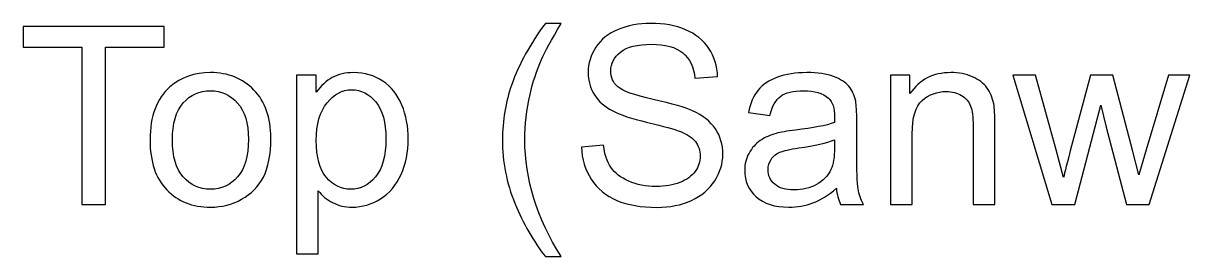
# Model space of a CAD drawing. Header units: millimetres. Extents: x 198 to 2216, y -826 to 151.
# Drawn here: x 1456 to 1575.2, y -583.4 to -559.6 of the extents above; entities that cross this region are included whole.
import ezdxf

# ---------------------------------------------------------------- set-up
doc = ezdxf.new("R2010")
doc.units = ezdxf.units.MM
doc.header["$MEASUREMENT"] = 0
doc.layers.add('Layer 1', color=7, linetype='Continuous')

msp = doc.modelspace()

# ---------------------------------------------------------------- linework, layer by layer
at = {"layer": 'Layer 1', "color": 250}
for points, knots in [([(1461.9708, -578.0893), (1461.9708, -578.0893), (1461.9708, -562.0365), (1461.9708, -562.0365), (1461.9708, -562.0365), (1455.9764, -562.0365), (1455.9764, -562.0365), (1455.9764, -562.0365), (1455.9764, -559.9029), (1455.9764, -559.9029), (1455.9764, -559.9029), (1470.3782, -559.9029), (1470.3782, -559.9029), (1470.3782, -559.9029), (1470.3782, -562.0365), (1470.3782, -562.0365), (1470.3782, -562.0365), (1464.3838, -562.0365), (1464.3838, -562.0365), (1464.3838, -562.0365), (1464.3838, -578.0893), (1464.3838, -578.0893), (1464.3838, -578.0893), (1461.9708, -578.0893), (1461.9708, -578.0893)], [0, 0, 0, 0, 0.125, 0.125, 0.125, 0.25, 0.25, 0.25, 0.375, 0.375, 0.375, 0.5, 0.5, 0.5, 0.625, 0.625, 0.625, 0.75, 0.75, 0.75, 0.875, 0.875, 0.875, 1, 1, 1, 1]), ([(1509.346, -583.4233), (1508.1183, -581.8697), (1507.0769, -580.0536), (1506.226, -577.9708), (1505.3751, -575.888), (1504.9518, -573.729), (1504.9518, -571.498), (1504.9518, -569.5295), (1505.2693, -567.6457), (1505.9043, -565.8465), (1506.6494, -563.7552), (1507.7966, -561.6724), (1509.346, -559.5981), (1509.346, -559.5981), (1510.9462, -559.5981), (1510.9462, -559.5981), (1509.9471, -561.3168), (1509.2825, -562.5445), (1508.9608, -563.2811), (1508.457, -564.4199), (1508.0591, -565.6094), (1507.7712, -566.8498), (1507.4156, -568.395), (1507.2378, -569.9486), (1507.2378, -571.5107), (1507.2378, -575.4858), (1508.4739, -579.4567), (1510.9462, -583.4233), (1510.9462, -583.4233), (1509.346, -583.4233), (1509.346, -583.4233)], [0, 0, 0, 0, 0.1, 0.1, 0.1, 0.2, 0.2, 0.2, 0.3, 0.3, 0.3, 0.4, 0.4, 0.4, 0.5, 0.5, 0.5, 0.6, 0.6, 0.6, 0.7, 0.7, 0.7, 0.8, 0.8, 0.8, 0.9, 0.9, 0.9, 1, 1, 1, 1]), ([(1513.029, -572.2473), (1513.029, -572.2473), (1515.2896, -572.0441), (1515.2896, -572.0441), (1515.3954, -572.9585), (1515.6452, -573.7078), (1516.0389, -574.2962), (1516.4326, -574.8804), (1517.0422, -575.3546), (1517.8677, -575.7186), (1518.6932, -576.0785), (1519.6245, -576.2605), (1520.6575, -576.2605), (1521.5761, -576.2605), (1522.3847, -576.125), (1523.0874, -575.8499), (1523.7901, -575.5747), (1524.3108, -575.1979), (1524.6537, -574.7196), (1524.9966, -574.2412), (1525.1702, -573.7205), (1525.1702, -573.1617), (1525.1702, -572.5944), (1525.0051, -572.0991), (1524.6749, -571.6716), (1524.3447, -571.2482), (1523.7986, -570.8926), (1523.0366, -570.6005), (1522.5498, -570.4143), (1521.4703, -570.1179), (1519.7981, -569.7158), (1518.1259, -569.3136), (1516.9575, -568.9368), (1516.2887, -568.5812), (1515.4208, -568.124), (1514.7774, -567.5568), (1514.354, -566.8837), (1513.9265, -566.2106), (1513.7148, -565.4528), (1513.7148, -564.6188), (1513.7148, -563.696), (1513.9773, -562.8366), (1514.498, -562.0407), (1515.0187, -561.2406), (1515.7764, -560.6353), (1516.7797, -560.2204), (1517.7788, -559.8055), (1518.8922, -559.5981), (1520.1156, -559.5981), (1521.4618, -559.5981), (1522.6514, -559.814), (1523.6801, -560.25), (1524.7088, -560.6818), (1525.5004, -561.3211), (1526.055, -562.1677), (1526.6095, -563.0102), (1526.9059, -563.9669), (1526.9482, -565.0337), (1526.9482, -565.0337), (1524.6368, -565.2115), (1524.6368, -565.2115), (1524.514, -564.0643), (1524.0949, -563.1964), (1523.3795, -562.6122), (1522.6641, -562.0238), (1521.6057, -561.7317), (1520.2087, -561.7317), (1518.7525, -561.7317), (1517.6899, -561.9984), (1517.0253, -562.5318), (1516.3606, -563.0652), (1516.0262, -563.7087), (1516.0262, -564.4622), (1516.0262, -565.1141), (1516.2633, -565.6518), (1516.7332, -566.0751), (1517.1988, -566.4942), (1518.4053, -566.9302), (1520.3611, -567.3705), (1522.3169, -567.815), (1523.6589, -568.2002), (1524.387, -568.5304), (1525.4411, -569.0173), (1526.2243, -569.6311), (1526.7281, -570.3804), (1527.2318, -571.1255), (1527.4816, -571.9848), (1527.4816, -572.9585), (1527.4816, -573.9279), (1527.2064, -574.8339), (1526.6519, -575.689), (1526.0973, -576.5441), (1525.3057, -577.2088), (1524.2685, -577.6829), (1523.2313, -578.157), (1522.0672, -578.3941), (1520.7675, -578.3941), (1519.125, -578.3941), (1517.7492, -578.1528), (1516.64, -577.6744), (1515.5267, -577.1961), (1514.6588, -576.4764), (1514.0281, -575.5112), (1513.3931, -574.5502), (1513.0629, -573.4623), (1513.029, -572.2473)], [0, 0, 0, 0, 0.02857143, 0.02857143, 0.02857143, 0.05714286, 0.05714286, 0.05714286, 0.08571429, 0.08571429, 0.08571429, 0.11428571, 0.11428571, 0.11428571, 0.14285714, 0.14285714, 0.14285714, 0.17142857, 0.17142857, 0.17142857, 0.2, 0.2, 0.2, 0.22857143, 0.22857143, 0.22857143, 0.25714286, 0.25714286, 0.25714286, 0.28571429, 0.28571429, 0.28571429, 0.31428571, 0.31428571, 0.31428571, 0.34285714, 0.34285714, 0.34285714, 0.37142857, 0.37142857, 0.37142857, 0.4, 0.4, 0.4, 0.42857143, 0.42857143, 0.42857143, 0.45714286, 0.45714286, 0.45714286, 0.48571429, 0.48571429, 0.48571429, 0.51428571, 0.51428571, 0.51428571, 0.54285714, 0.54285714, 0.54285714, 0.57142857, 0.57142857, 0.57142857, 0.6, 0.6, 0.6, 0.62857143, 0.62857143, 0.62857143, 0.65714286, 0.65714286, 0.65714286, 0.68571429, 0.68571429, 0.68571429, 0.71428571, 0.71428571, 0.71428571, 0.74285714, 0.74285714, 0.74285714, 0.77142857, 0.77142857, 0.77142857, 0.8, 0.8, 0.8, 0.82857143, 0.82857143, 0.82857143, 0.85714286, 0.85714286, 0.85714286, 0.88571429, 0.88571429, 0.88571429, 0.91428571, 0.91428571, 0.91428571, 0.94285714, 0.94285714, 0.94285714, 0.97142857, 0.97142857, 0.97142857, 1, 1, 1, 1]), ([(1468.9304, -571.498), (1468.9304, -569.0638), (1469.6077, -567.2604), (1470.9666, -566.0878), (1472.0969, -565.1141), (1473.4812, -564.6273), (1475.1111, -564.6273), (1476.9187, -564.6273), (1478.4004, -565.22), (1479.5518, -566.4053), (1480.6991, -567.5864), (1481.2748, -569.2247), (1481.2748, -571.3117), (1481.2748, -573.0051), (1481.0208, -574.3343), (1480.5128, -575.3038), (1480.0048, -576.2732), (1479.264, -577.0267), (1478.2903, -577.5644), (1477.3209, -578.102), (1476.2583, -578.3687), (1475.1111, -578.3687), (1473.2653, -578.3687), (1471.7752, -577.7803), (1470.6364, -576.5992), (1469.4977, -575.4181), (1468.9304, -573.7163), (1468.9304, -571.498)], [0, 0, 0, 0, 0.11111111, 0.11111111, 0.11111111, 0.22222222, 0.22222222, 0.22222222, 0.33333333, 0.33333333, 0.33333333, 0.44444444, 0.44444444, 0.44444444, 0.55555556, 0.55555556, 0.55555556, 0.66666667, 0.66666667, 0.66666667, 0.77777778, 0.77777778, 0.77777778, 0.88888889, 0.88888889, 0.88888889, 1, 1, 1, 1]), ([(1483.8952, -583.1439), (1483.8952, -583.1439), (1483.8952, -564.9067), (1483.8952, -564.9067), (1483.8952, -564.9067), (1485.9272, -564.9067), (1485.9272, -564.9067), (1485.9272, -564.9067), (1485.9272, -566.6381), (1485.9272, -566.6381), (1486.4056, -565.9693), (1486.9474, -565.4655), (1487.5528, -565.1311), (1488.1539, -564.7966), (1488.8863, -564.6273), (1489.7457, -564.6273), (1490.8717, -564.6273), (1491.8623, -564.9152), (1492.7217, -565.4951), (1493.5811, -566.0709), (1494.2288, -566.8879), (1494.669, -567.9378), (1495.1051, -568.9919), (1495.3252, -570.1433), (1495.3252, -571.4006), (1495.3252, -572.7426), (1495.0839, -573.9533), (1494.6013, -575.0328), (1494.1187, -576.1081), (1493.416, -576.9336), (1492.4931, -577.5093), (1491.5745, -578.0808), (1490.605, -578.3687), (1489.589, -578.3687), (1488.844, -578.3687), (1488.1751, -578.2121), (1487.5867, -577.8988), (1486.994, -577.5855), (1486.5114, -577.1918), (1486.1304, -576.7135), (1486.1304, -576.7135), (1486.1304, -583.1439), (1486.1304, -583.1439), (1486.1304, -583.1439), (1483.8952, -583.1439), (1483.8952, -583.1439)], [0, 0, 0, 0, 0.06666667, 0.06666667, 0.06666667, 0.13333333, 0.13333333, 0.13333333, 0.2, 0.2, 0.2, 0.26666667, 0.26666667, 0.26666667, 0.33333333, 0.33333333, 0.33333333, 0.4, 0.4, 0.4, 0.46666667, 0.46666667, 0.46666667, 0.53333333, 0.53333333, 0.53333333, 0.6, 0.6, 0.6, 0.66666667, 0.66666667, 0.66666667, 0.73333333, 0.73333333, 0.73333333, 0.8, 0.8, 0.8, 0.86666667, 0.86666667, 0.86666667, 0.93333333, 0.93333333, 0.93333333, 1, 1, 1, 1]), ([(1539.0894, -576.4383), (1538.2597, -577.1453), (1537.4596, -577.6406), (1536.6933, -577.9327), (1535.9271, -578.2248), (1535.1058, -578.3687), (1534.2253, -578.3687), (1532.7775, -578.3687), (1531.6641, -578.0173), (1530.8852, -577.3104), (1530.1063, -576.6076), (1529.7168, -575.7059), (1529.7168, -574.6095), (1529.7168, -573.966), (1529.865, -573.3776), (1530.1571, -572.8442), (1530.4534, -572.3108), (1530.8386, -571.8875), (1531.3128, -571.5657), (1531.7911, -571.244), (1532.3245, -570.9985), (1532.9214, -570.8334), (1533.3617, -570.7191), (1534.0263, -570.609), (1534.9111, -570.4989), (1536.7145, -570.2873), (1538.048, -570.029), (1538.8989, -569.7327), (1538.9074, -569.4279), (1538.9116, -569.2332), (1538.9116, -569.1527), (1538.9116, -568.2468), (1538.6999, -567.6076), (1538.2766, -567.235), (1537.7051, -566.7313), (1536.8542, -566.4815), (1535.7281, -566.4815), (1534.674, -566.4815), (1533.8951, -566.6678), (1533.3956, -567.0361), (1532.8918, -567.4044), (1532.5235, -568.0563), (1532.2822, -568.9961), (1532.2822, -568.9961), (1530.0978, -568.6913), (1530.0978, -568.6913), (1530.2968, -567.7557), (1530.6227, -566.998), (1531.0799, -566.4222), (1531.5371, -565.8465), (1532.1975, -565.4062), (1533.0611, -565.093), (1533.9205, -564.7839), (1534.9238, -564.6273), (1536.0583, -564.6273), (1537.1844, -564.6273), (1538.103, -564.7585), (1538.81, -565.0252), (1539.5127, -565.2919), (1540.0334, -565.6221), (1540.3636, -566.0243), (1540.6938, -566.4265), (1540.9267, -566.9345), (1541.0621, -567.5483), (1541.1341, -567.9293), (1541.1722, -568.6151), (1541.1722, -569.6015), (1541.1722, -569.6015), (1541.1722, -572.5648), (1541.1722, -572.5648), (1541.1722, -574.6349), (1541.2188, -575.943), (1541.3119, -576.4976), (1541.4008, -577.0521), (1541.5871, -577.5813), (1541.858, -578.0893), (1541.858, -578.0893), (1539.5212, -578.0893), (1539.5212, -578.0893), (1539.2968, -577.6194), (1539.1529, -577.0691), (1539.0894, -576.4383)], [0, 0, 0, 0, 0.03703704, 0.03703704, 0.03703704, 0.07407407, 0.07407407, 0.07407407, 0.11111111, 0.11111111, 0.11111111, 0.14814815, 0.14814815, 0.14814815, 0.18518519, 0.18518519, 0.18518519, 0.22222222, 0.22222222, 0.22222222, 0.25925926, 0.25925926, 0.25925926, 0.2962963, 0.2962963, 0.2962963, 0.33333333, 0.33333333, 0.33333333, 0.37037037, 0.37037037, 0.37037037, 0.40740741, 0.40740741, 0.40740741, 0.44444444, 0.44444444, 0.44444444, 0.48148148, 0.48148148, 0.48148148, 0.51851852, 0.51851852, 0.51851852, 0.55555556, 0.55555556, 0.55555556, 0.59259259, 0.59259259, 0.59259259, 0.62962963, 0.62962963, 0.62962963, 0.66666667, 0.66666667, 0.66666667, 0.7037037, 0.7037037, 0.7037037, 0.74074074, 0.74074074, 0.74074074, 0.77777778, 0.77777778, 0.77777778, 0.81481481, 0.81481481, 0.81481481, 0.85185185, 0.85185185, 0.85185185, 0.88888889, 0.88888889, 0.88888889, 0.92592593, 0.92592593, 0.92592593, 0.96296296, 0.96296296, 0.96296296, 1, 1, 1, 1]), ([(1544.6054, -578.0893), (1544.6054, -578.0893), (1544.6054, -564.9067), (1544.6054, -564.9067), (1544.6054, -564.9067), (1546.612, -564.9067), (1546.612, -564.9067), (1546.612, -564.9067), (1546.612, -566.7778), (1546.612, -566.7778), (1547.5772, -565.3427), (1548.9742, -564.6273), (1550.7988, -564.6273), (1551.5946, -564.6273), (1552.3228, -564.7712), (1552.9874, -565.0549), (1553.652, -565.3385), (1554.1516, -565.7153), (1554.4818, -566.1767), (1554.812, -566.6381), (1555.0448, -567.1885), (1555.176, -567.8235), (1555.2565, -568.2383), (1555.2988, -568.9622), (1555.2988, -569.9952), (1555.2988, -569.9952), (1555.2988, -578.0893), (1555.2988, -578.0893), (1555.2988, -578.0893), (1553.0636, -578.0893), (1553.0636, -578.0893), (1553.0636, -578.0893), (1553.0636, -570.0798), (1553.0636, -570.0798), (1553.0636, -569.1697), (1552.9789, -568.4881), (1552.8054, -568.0394), (1552.6318, -567.5906), (1552.3228, -567.2308), (1551.8825, -566.9599), (1551.4422, -566.6932), (1550.9215, -566.5577), (1550.3289, -566.5577), (1549.3806, -566.5577), (1548.5636, -566.8583), (1547.8735, -567.4636), (1547.1835, -568.0648), (1546.8406, -569.212), (1546.8406, -570.8969), (1546.8406, -570.8969), (1546.8406, -578.0893), (1546.8406, -578.0893), (1546.8406, -578.0893), (1544.6054, -578.0893), (1544.6054, -578.0893)], [0, 0, 0, 0, 0.05555556, 0.05555556, 0.05555556, 0.11111111, 0.11111111, 0.11111111, 0.16666667, 0.16666667, 0.16666667, 0.22222222, 0.22222222, 0.22222222, 0.27777778, 0.27777778, 0.27777778, 0.33333333, 0.33333333, 0.33333333, 0.38888889, 0.38888889, 0.38888889, 0.44444444, 0.44444444, 0.44444444, 0.5, 0.5, 0.5, 0.55555556, 0.55555556, 0.55555556, 0.61111111, 0.61111111, 0.61111111, 0.66666667, 0.66666667, 0.66666667, 0.72222222, 0.72222222, 0.72222222, 0.77777778, 0.77777778, 0.77777778, 0.83333333, 0.83333333, 0.83333333, 0.88888889, 0.88888889, 0.88888889, 0.94444444, 0.94444444, 0.94444444, 1, 1, 1, 1]), ([(1561.1027, -578.0893), (1561.1027, -578.0893), (1557.1191, -564.9067), (1557.1191, -564.9067), (1557.1191, -564.9067), (1559.4559, -564.9067), (1559.4559, -564.9067), (1559.4559, -564.9067), (1561.5599, -572.514), (1561.5599, -572.514), (1561.5599, -572.514), (1562.3049, -575.3461), (1562.3049, -575.3461), (1562.3346, -575.2064), (1562.5632, -574.3005), (1562.9865, -572.6283), (1562.9865, -572.6283), (1565.0735, -564.9067), (1565.0735, -564.9067), (1565.0735, -564.9067), (1567.3638, -564.9067), (1567.3638, -564.9067), (1567.3638, -564.9067), (1569.3492, -572.5606), (1569.3492, -572.5606), (1569.3492, -572.5606), (1569.9969, -575.0709), (1569.9969, -575.0709), (1569.9969, -575.0709), (1570.7547, -572.5267), (1570.7547, -572.5267), (1570.7547, -572.5267), (1573.0322, -564.9067), (1573.0322, -564.9067), (1573.0322, -564.9067), (1575.2039, -564.9067), (1575.2039, -564.9067), (1575.2039, -564.9067), (1571.0679, -578.0893), (1571.0679, -578.0893), (1571.0679, -578.0893), (1568.7565, -578.0893), (1568.7565, -578.0893), (1568.7565, -578.0893), (1566.6653, -570.2026), (1566.6653, -570.2026), (1566.6653, -570.2026), (1566.1361, -567.9462), (1566.1361, -567.9462), (1566.1361, -567.9462), (1563.4691, -578.0893), (1563.4691, -578.0893), (1563.4691, -578.0893), (1561.1027, -578.0893), (1561.1027, -578.0893)], [0, 0, 0, 0, 0.05555556, 0.05555556, 0.05555556, 0.11111111, 0.11111111, 0.11111111, 0.16666667, 0.16666667, 0.16666667, 0.22222222, 0.22222222, 0.22222222, 0.27777778, 0.27777778, 0.27777778, 0.33333333, 0.33333333, 0.33333333, 0.38888889, 0.38888889, 0.38888889, 0.44444444, 0.44444444, 0.44444444, 0.5, 0.5, 0.5, 0.55555556, 0.55555556, 0.55555556, 0.61111111, 0.61111111, 0.61111111, 0.66666667, 0.66666667, 0.66666667, 0.72222222, 0.72222222, 0.72222222, 0.77777778, 0.77777778, 0.77777778, 0.83333333, 0.83333333, 0.83333333, 0.88888889, 0.88888889, 0.88888889, 0.94444444, 0.94444444, 0.94444444, 1, 1, 1, 1]), ([(1471.2164, -571.5022), (1471.2164, -573.1871), (1471.5847, -574.4486), (1472.3213, -575.2826), (1473.0621, -576.1208), (1473.9892, -576.5399), (1475.1111, -576.5399), (1476.2202, -576.5399), (1477.1431, -576.1208), (1477.8839, -575.2784), (1478.6205, -574.4359), (1478.9888, -573.1532), (1478.9888, -571.4303), (1478.9888, -569.8047), (1478.6163, -568.5728), (1477.8754, -567.7388), (1477.1346, -566.9006), (1476.2117, -566.4815), (1475.1111, -566.4815), (1473.9892, -566.4815), (1473.0621, -566.8964), (1472.3213, -567.7303), (1471.5847, -568.5643), (1471.2164, -569.8216), (1471.2164, -571.5022)], [0, 0, 0, 0, 0.125, 0.125, 0.125, 0.25, 0.25, 0.25, 0.375, 0.375, 0.375, 0.5, 0.5, 0.5, 0.625, 0.625, 0.625, 0.75, 0.75, 0.75, 0.875, 0.875, 0.875, 1, 1, 1, 1]), ([(1485.9272, -571.5784), (1485.9272, -573.2675), (1486.2701, -574.5164), (1486.9517, -575.3249), (1487.6375, -576.1335), (1488.4672, -576.5399), (1489.4409, -576.5399), (1490.4315, -576.5399), (1491.2781, -576.1208), (1491.9809, -575.2826), (1492.6878, -574.4444), (1493.0392, -573.149), (1493.0392, -571.3922), (1493.0392, -569.7158), (1492.6963, -568.4627), (1492.0063, -567.6287), (1491.3162, -566.7948), (1490.495, -566.3799), (1489.5382, -566.3799), (1488.59, -566.3799), (1487.7518, -566.8244), (1487.0236, -567.7092), (1486.2913, -568.5982), (1485.9272, -569.8851), (1485.9272, -571.5784)], [0, 0, 0, 0, 0.125, 0.125, 0.125, 0.25, 0.25, 0.25, 0.375, 0.375, 0.375, 0.5, 0.5, 0.5, 0.625, 0.625, 0.625, 0.75, 0.75, 0.75, 0.875, 0.875, 0.875, 1, 1, 1, 1]), ([(1538.9116, -571.4853), (1538.0988, -571.8155), (1536.8796, -572.0949), (1535.254, -572.3235), (1534.3311, -572.4547), (1533.6792, -572.6029), (1533.2982, -572.768), (1532.9172, -572.9331), (1532.6251, -573.1744), (1532.4177, -573.4877), (1532.2102, -573.8052), (1532.1044, -574.1565), (1532.1044, -574.546), (1532.1044, -575.1344), (1532.3288, -575.6297), (1532.7817, -576.0234), (1533.2347, -576.4171), (1533.8951, -576.6161), (1534.7629, -576.6161), (1535.6223, -576.6161), (1536.3885, -576.4298), (1537.0616, -576.0531), (1537.7305, -575.6805), (1538.2258, -575.1683), (1538.5391, -574.5206), (1538.7804, -574.0168), (1538.8989, -573.276), (1538.8989, -572.2981), (1538.8989, -572.2981), (1538.9116, -571.4853), (1538.9116, -571.4853)], [0, 0, 0, 0, 0.1, 0.1, 0.1, 0.2, 0.2, 0.2, 0.3, 0.3, 0.3, 0.4, 0.4, 0.4, 0.5, 0.5, 0.5, 0.6, 0.6, 0.6, 0.7, 0.7, 0.7, 0.8, 0.8, 0.8, 0.9, 0.9, 0.9, 1, 1, 1, 1])]:
    msp.add_open_spline(points, degree=3, knots=knots, dxfattribs=at)

doc.saveas('drawing.dxf')
